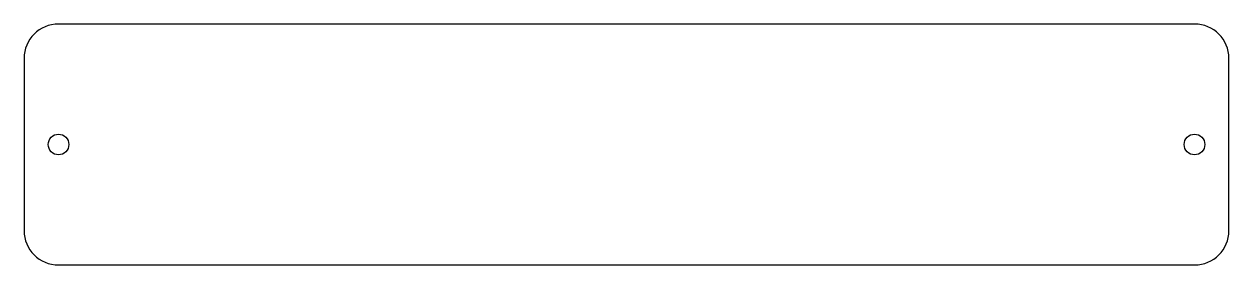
# Model space of a CAD drawing. Header units: millimetres. Extents: x -1018 to -668, y 224 to 294.
import ezdxf

# ---------------------------------------------------------------- set-up
doc = ezdxf.new("R2010")
doc.units = ezdxf.units.MM

msp = doc.modelspace()

# ---------------------------------------------------------------- linework, layer by layer
at = {"color": 7, "linetype": 'Continuous', "lineweight": 25}
for p, q in [((-678.44, 293.56), (-1008.44, 293.56)), ((-1018.44, 283.56), (-1018.44, 233.56)), ((-668.44, 233.56), (-668.44, 283.56)), ((-1008.44, 223.56), (-678.44, 223.56))]:
    msp.add_line(p, q, dxfattribs=at)
for centre in [(-1008.44, 258.56), (-678.44, 258.56)]:
    msp.add_circle(centre, 3, dxfattribs=at)
for centre, start, end in [((-1008.44, 283.56), 90, 180), ((-678.44, 283.56), 0, 90), ((-1008.44, 233.56), 180, 270), ((-678.44, 233.56), 270, 0)]:
    msp.add_arc(centre, 10, start, end, dxfattribs=at)

doc.saveas('drawing.dxf')
